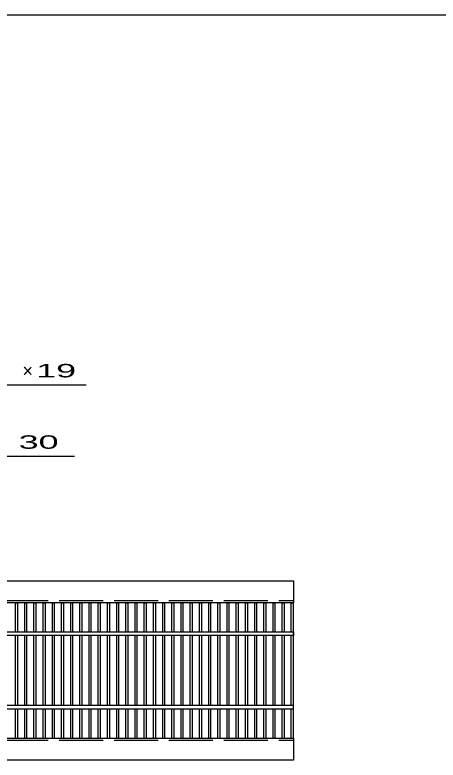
# Model space of a CAD drawing. Units: millimetres, scale not verified. Extents: x -1820 to 1731, y -1282 to 1054.
# Drawn here: x -804 to -227, y 36 to 1054 of the extents above; entities that cross this region are included whole.
import ezdxf
from ezdxf.enums import TextEntityAlignment as Align

# ---------------------------------------------------------------- set-up
doc = ezdxf.new("R2010")
doc.units = ezdxf.units.MM
doc.header["$LTSCALE"] = 10
doc.linetypes.add('DASHED', pattern=[7.5, 6, -1.5])
for name, color, linetype, lineweight in [('0_2', 150, 'Continuous', 25), ('16', 3, 'Continuous', 25), ('22', 4, 'Continuous', 25)]:
    doc.layers.add(name, color=color, linetype=linetype, lineweight=lineweight)
doc.styles.add('ベクトル', font='')
doc.styles.get('ベクトル').set_extended_font_data('ベクトル')

msp = doc.modelspace()

# ---------------------------------------------------------------- linework, layer by layer
at = {"layer": '0_2'}
msp.add_line((-1729, 1053.5), (1731, 1053.5), dxfattribs=at)
at = {"layer": '16'}
for p, q in [((-1419, 280.5), (-424, 280.5)), ((-424, 280.5), (-424, 250.5)), ((-424, 250.5), (-1419, 250.5)), ((-803.56, 210.5), (-803.56, 250.5)), ((-803.56, 250.5), (-800.56, 250.5)), ((-800.56, 210.5), (-800.56, 250.5)), ((-791, 210.5), (-791, 250.5)), ((-791, 250.5), (-788, 250.5)), ((-788, 210.5), (-788, 250.5)), ((-778.44, 210.5), (-778.44, 250.5)), ((-778.44, 250.5), (-775.44, 250.5)), ((-775.44, 210.5), (-775.44, 250.5)), ((-765.88, 210.5), (-765.88, 250.5)), ((-765.88, 250.5), (-762.88, 250.5)), ((-762.88, 210.5), (-762.88, 250.5)), ((-753.32, 210.5), (-753.32, 250.5)), ((-753.32, 250.5), (-750.32, 250.5)), ((-750.32, 210.5), (-750.32, 250.5)), ((-740.76, 210.5), (-740.76, 250.5)), ((-740.76, 250.5), (-737.76, 250.5)), ((-737.76, 210.5), (-737.76, 250.5)), ((-728.2, 210.5), (-728.2, 250.5)), ((-728.2, 250.5), (-725.2, 250.5)), ((-725.2, 210.5), (-725.2, 250.5)), ((-715.64, 210.5), (-715.64, 250.5)), ((-715.64, 250.5), (-712.64, 250.5)), ((-712.64, 210.5), (-712.64, 250.5)), ((-703.08, 210.5), (-703.08, 250.5)), ((-703.08, 250.5), (-700.08, 250.5)), ((-700.08, 210.5), (-700.08, 250.5)), ((-690.52, 210.5), (-690.52, 250.5)), ((-690.52, 250.5), (-687.52, 250.5)), ((-687.52, 210.5), (-687.52, 250.5)), ((-677.96, 210.5), (-677.96, 250.5)), ((-677.96, 250.5), (-674.96, 250.5)), ((-674.96, 210.5), (-674.96, 250.5)), ((-665.4, 210.5), (-665.4, 250.5)), ((-665.4, 250.5), (-662.4, 250.5)), ((-662.4, 210.5), (-662.4, 250.5)), ((-652.84, 210.5), (-652.84, 250.5)), ((-652.84, 250.5), (-649.84, 250.5)), ((-649.84, 210.5), (-649.84, 250.5)), ((-640.28, 210.5), (-640.28, 250.5)), ((-640.28, 250.5), (-637.28, 250.5)), ((-637.28, 210.5), (-637.28, 250.5)), ((-627.72, 210.5), (-627.72, 250.5)), ((-627.72, 250.5), (-624.72, 250.5)), ((-624.72, 210.5), (-624.72, 250.5)), ((-615.16, 210.5), (-615.16, 250.5)), ((-615.16, 250.5), (-612.16, 250.5)), ((-612.16, 210.5), (-612.16, 250.5)), ((-602.6, 210.5), (-602.6, 250.5)), ((-602.6, 250.5), (-599.6, 250.5)), ((-599.6, 210.5), (-599.6, 250.5)), ((-590.04, 210.5), (-590.04, 250.5)), ((-590.04, 250.5), (-587.04, 250.5)), ((-587.04, 210.5), (-587.04, 250.5)), ((-577.48, 210.5), (-577.48, 250.5)), ((-577.48, 250.5), (-574.48, 250.5)), ((-574.48, 210.5), (-574.48, 250.5)), ((-564.92, 210.5), (-564.92, 250.5)), ((-564.92, 250.5), (-561.92, 250.5)), ((-561.92, 210.5), (-561.92, 250.5)), ((-552.36, 210.5), (-552.36, 250.5)), ((-552.36, 250.5), (-549.36, 250.5)), ((-549.36, 210.5), (-549.36, 250.5)), ((-539.8, 210.5), (-539.8, 250.5)), ((-539.8, 250.5), (-536.8, 250.5)), ((-536.8, 210.5), (-536.8, 250.5)), ((-527.24, 210.5), (-527.24, 250.5)), ((-527.24, 250.5), (-524.24, 250.5)), ((-524.24, 210.5), (-524.24, 250.5)), ((-514.68, 210.5), (-514.68, 250.5)), ((-514.68, 250.5), (-511.68, 250.5)), ((-511.68, 210.5), (-511.68, 250.5)), ((-502.12, 210.5), (-502.12, 250.5)), ((-502.12, 250.5), (-499.12, 250.5)), ((-499.12, 210.5), (-499.12, 250.5)), ((-489.56, 210.5), (-489.56, 250.5)), ((-489.56, 250.5), (-486.56, 250.5)), ((-486.56, 210.5), (-486.56, 250.5)), ((-477, 210.5), (-477, 250.5)), ((-477, 250.5), (-474, 250.5)), ((-474, 210.5), (-474, 250.5)), ((-464.44, 210.5), (-464.44, 250.5)), ((-464.44, 250.5), (-461.44, 250.5)), ((-461.44, 210.5), (-461.44, 250.5)), ((-451.88, 210.5), (-451.88, 250.5)), ((-451.88, 250.5), (-448.88, 250.5)), ((-448.88, 210.5), (-448.88, 250.5)), ((-439.32, 210.5), (-439.32, 250.5)), ((-439.32, 250.5), (-436.32, 250.5)), ((-436.32, 210.5), (-436.32, 250.5)), ((-427, 210.5), (-427, 250.5)), ((-427, 250.5), (-424, 250.5)), ((-424, 65.5), (-424, 250.5)), ((-1419, 210.5), (-424, 210.5)), ((-424, 205.5), (-1419, 205.5)), ((-803.56, 110.5), (-803.56, 205.5)), ((-800.56, 110.5), (-800.56, 205.5)), ((-791, 110.5), (-791, 205.5)), ((-788, 110.5), (-788, 205.5)), ((-778.44, 110.5), (-778.44, 205.5)), ((-775.44, 110.5), (-775.44, 205.5)), ((-765.88, 110.5), (-765.88, 205.5)), ((-762.88, 110.5), (-762.88, 205.5)), ((-753.32, 110.5), (-753.32, 205.5)), ((-750.32, 110.5), (-750.32, 205.5)), ((-740.76, 110.5), (-740.76, 205.5)), ((-737.76, 110.5), (-737.76, 205.5)), ((-728.2, 110.5), (-728.2, 205.5)), ((-725.2, 110.5), (-725.2, 205.5)), ((-715.64, 110.5), (-715.64, 205.5)), ((-712.64, 110.5), (-712.64, 205.5)), ((-703.08, 110.5), (-703.08, 205.5)), ((-700.08, 110.5), (-700.08, 205.5)), ((-690.52, 110.5), (-690.52, 205.5)), ((-687.52, 110.5), (-687.52, 205.5)), ((-677.96, 110.5), (-677.96, 205.5)), ((-674.96, 110.5), (-674.96, 205.5)), ((-665.4, 110.5), (-665.4, 205.5)), ((-662.4, 110.5), (-662.4, 205.5)), ((-652.84, 110.5), (-652.84, 205.5)), ((-649.84, 110.5), (-649.84, 205.5)), ((-640.28, 110.5), (-640.28, 205.5)), ((-637.28, 110.5), (-637.28, 205.5)), ((-627.72, 110.5), (-627.72, 205.5)), ((-624.72, 110.5), (-624.72, 205.5)), ((-615.16, 110.5), (-615.16, 205.5)), ((-612.16, 110.5), (-612.16, 205.5)), ((-602.6, 110.5), (-602.6, 205.5)), ((-599.6, 110.5), (-599.6, 205.5)), ((-590.04, 110.5), (-590.04, 205.5)), ((-587.04, 110.5), (-587.04, 205.5)), ((-577.48, 110.5), (-577.48, 205.5)), ((-574.48, 110.5), (-574.48, 205.5)), ((-564.92, 110.5), (-564.92, 205.5)), ((-561.92, 110.5), (-561.92, 205.5)), ((-552.36, 110.5), (-552.36, 205.5)), ((-549.36, 110.5), (-549.36, 205.5)), ((-539.8, 110.5), (-539.8, 205.5)), ((-536.8, 110.5), (-536.8, 205.5)), ((-527.24, 110.5), (-527.24, 205.5)), ((-524.24, 110.5), (-524.24, 205.5)), ((-514.68, 110.5), (-514.68, 205.5)), ((-511.68, 110.5), (-511.68, 205.5)), ((-502.12, 110.5), (-502.12, 205.5)), ((-499.12, 110.5), (-499.12, 205.5)), ((-489.56, 110.5), (-489.56, 205.5)), ((-486.56, 110.5), (-486.56, 205.5)), ((-477, 110.5), (-477, 205.5)), ((-474, 110.5), (-474, 205.5)), ((-464.44, 110.5), (-464.44, 205.5)), ((-461.44, 110.5), (-461.44, 205.5)), ((-451.88, 110.5), (-451.88, 205.5)), ((-448.88, 110.5), (-448.88, 205.5)), ((-439.32, 110.5), (-439.32, 205.5)), ((-436.32, 110.5), (-436.32, 205.5)), ((-427, 110.5), (-427, 205.5)), ((-424, 210.5), (-424, 205.5)), ((-1419, 110.5), (-424, 110.5)), ((-1419, 105.5), (-424, 105.5)), ((-803.56, 65.5), (-803.56, 105.5)), ((-800.56, 65.5), (-800.56, 105.5)), ((-791, 65.5), (-791, 105.5)), ((-788, 65.5), (-788, 105.5)), ((-778.44, 65.5), (-778.44, 105.5)), ((-775.44, 65.5), (-775.44, 105.5)), ((-765.88, 65.5), (-765.88, 105.5)), ((-762.88, 65.5), (-762.88, 105.5)), ((-753.32, 65.5), (-753.32, 105.5)), ((-750.32, 65.5), (-750.32, 105.5)), ((-740.76, 65.5), (-740.76, 105.5)), ((-737.76, 65.5), (-737.76, 105.5)), ((-728.2, 65.5), (-728.2, 105.5)), ((-725.2, 65.5), (-725.2, 105.5)), ((-715.64, 65.5), (-715.64, 105.5)), ((-712.64, 65.5), (-712.64, 105.5)), ((-703.08, 65.5), (-703.08, 105.5)), ((-700.08, 65.5), (-700.08, 105.5)), ((-690.52, 65.5), (-690.52, 105.5)), ((-687.52, 65.5), (-687.52, 105.5)), ((-677.96, 65.5), (-677.96, 105.5)), ((-674.96, 65.5), (-674.96, 105.5)), ((-665.4, 65.5), (-665.4, 105.5)), ((-662.4, 65.5), (-662.4, 105.5)), ((-652.84, 65.5), (-652.84, 105.5)), ((-649.84, 65.5), (-649.84, 105.5)), ((-640.28, 65.5), (-640.28, 105.5)), ((-637.28, 65.5), (-637.28, 105.5)), ((-627.72, 65.5), (-627.72, 105.5)), ((-624.72, 65.5), (-624.72, 105.5)), ((-615.16, 65.5), (-615.16, 105.5)), ((-612.16, 65.5), (-612.16, 105.5)), ((-602.6, 65.5), (-602.6, 105.5)), ((-599.6, 65.5), (-599.6, 105.5)), ((-590.04, 65.5), (-590.04, 105.5)), ((-587.04, 65.5), (-587.04, 105.5)), ((-577.48, 65.5), (-577.48, 105.5)), ((-574.48, 65.5), (-574.48, 105.5)), ((-564.92, 65.5), (-564.92, 105.5)), ((-561.92, 65.5), (-561.92, 105.5)), ((-552.36, 65.5), (-552.36, 105.5)), ((-549.36, 65.5), (-549.36, 105.5)), ((-539.8, 65.5), (-539.8, 105.5)), ((-536.8, 65.5), (-536.8, 105.5)), ((-527.24, 65.5), (-527.24, 105.5)), ((-524.24, 65.5), (-524.24, 105.5)), ((-514.68, 65.5), (-514.68, 105.5)), ((-511.68, 65.5), (-511.68, 105.5)), ((-502.12, 65.5), (-502.12, 105.5)), ((-499.12, 65.5), (-499.12, 105.5)), ((-489.56, 65.5), (-489.56, 105.5)), ((-486.56, 65.5), (-486.56, 105.5)), ((-477, 65.5), (-477, 105.5)), ((-474, 65.5), (-474, 105.5)), ((-464.44, 65.5), (-464.44, 105.5)), ((-461.44, 65.5), (-461.44, 105.5)), ((-451.88, 65.5), (-451.88, 105.5)), ((-448.88, 65.5), (-448.88, 105.5)), ((-439.32, 65.5), (-439.32, 105.5)), ((-436.32, 65.5), (-436.32, 105.5)), ((-427, 65.5), (-427, 105.5)), ((-424, 105.5), (-424, 110.5)), ((-1419, 65.5), (-424, 65.5)), ((-803.56, 65.5), (-800.56, 65.5)), ((-791, 65.5), (-788, 65.5)), ((-778.44, 65.5), (-775.44, 65.5)), ((-765.88, 65.5), (-762.88, 65.5)), ((-753.32, 65.5), (-750.32, 65.5)), ((-740.76, 65.5), (-737.76, 65.5)), ((-728.2, 65.5), (-725.2, 65.5)), ((-715.64, 65.5), (-712.64, 65.5)), ((-703.08, 65.5), (-700.08, 65.5)), ((-690.52, 65.5), (-687.52, 65.5)), ((-677.96, 65.5), (-674.96, 65.5)), ((-665.4, 65.5), (-662.4, 65.5)), ((-652.84, 65.5), (-649.84, 65.5)), ((-640.28, 65.5), (-637.28, 65.5)), ((-627.72, 65.5), (-624.72, 65.5)), ((-615.16, 65.5), (-612.16, 65.5)), ((-602.6, 65.5), (-599.6, 65.5)), ((-590.04, 65.5), (-587.04, 65.5)), ((-577.48, 65.5), (-574.48, 65.5)), ((-564.92, 65.5), (-561.92, 65.5)), ((-552.36, 65.5), (-549.36, 65.5)), ((-539.8, 65.5), (-536.8, 65.5)), ((-527.24, 65.5), (-524.24, 65.5)), ((-514.68, 65.5), (-511.68, 65.5)), ((-502.12, 65.5), (-499.12, 65.5)), ((-489.56, 65.5), (-486.56, 65.5)), ((-477, 65.5), (-474, 65.5)), ((-464.44, 65.5), (-461.44, 65.5)), ((-451.88, 65.5), (-448.88, 65.5)), ((-439.32, 65.5), (-436.32, 65.5)), ((-427, 65.5), (-424, 65.5)), ((-424, 65.5), (-424, 35.5)), ((-424, 35.5), (-1419, 35.5))]:
    msp.add_line(p, q, dxfattribs=at)
at = {"layer": '16', "linetype": 'DASHED'}
for p, q in [((-1419, 253.5), (-424, 253.5)), ((-1419, 62.5), (-424, 62.5))]:
    msp.add_line(p, q, dxfattribs=at)
at = {"layer": '22'}
for p, q in [((-1197.13, 548), (-707.28, 548)), ((-1162.94, 450.5), (-722.94, 450.5))]:
    msp.add_line(p, q, dxfattribs=at)

# ---------------------------------------------------------------- texts
at = {"layer": '22', "color": 2, "style": 'ベクトル'}
msp.add_text('×', height=18.33, dxfattribs=at).set_placement((-794.06, 567.5), align=Align.MIDDLE_LEFT)
at = {"layer": '22', "color": 2, "style": 'ベクトル', "width": 2}
for s, p in [(' 19 ', (-789.06, 567.5)), (' 30 ', (-812.94, 470))]:
    msp.add_text(s, height=18.33, dxfattribs=at).set_placement(p, align=Align.MIDDLE_LEFT)

doc.saveas('drawing.dxf')
